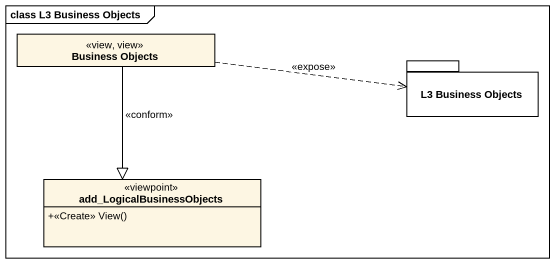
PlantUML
@startuml
mainframe class L3 Business Objects
hide circle
hide empty members
skinparam classAttributeIconSize 0
class "Business Objects" as Business_Objects <<view, view>>
package "L3 Business Objects" as L3_Business_Objects {
}
class add_LogicalBusinessObjects <<viewpoint>> {
  +<<Create>> View()
}
Business_Objects .right.> L3_Business_Objects : <<expose>>
Business_Objects --|> add_LogicalBusinessObjects : <<conform>>
@enduml
